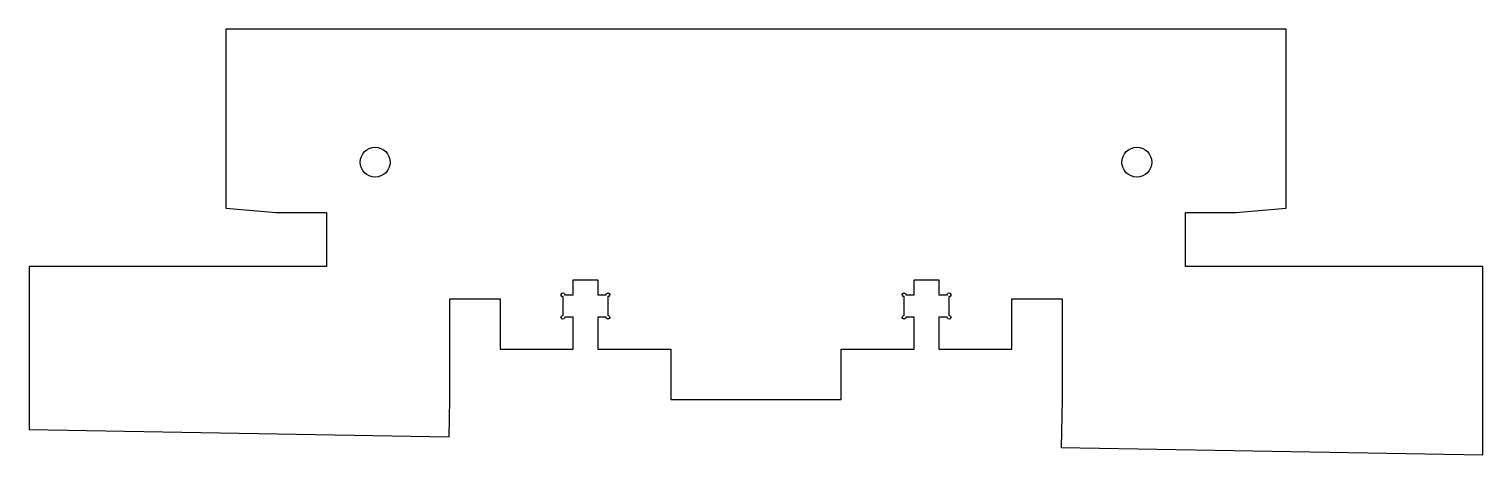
# Model space of a CAD drawing. Header units: millimetres. Extents: x -26 to 168, y -57 to 0.
import ezdxf

# ---------------------------------------------------------------- set-up
doc = ezdxf.new("R2010")
doc.units = ezdxf.units.MM

msp = doc.modelspace()

# ---------------------------------------------------------------- linework, layer by layer
msp.add_lwpolyline([(135.08, -24.5), (141.8, -23.91), (141.8, 0), (0, 0), (0, -23.91), (6.72, -24.5), (13.44, -24.5), (13.44, -31.72), (-26.32, -31.72), (-26.32, -53.5), (29.87, -54.48), (29.96, -49.5), (29.96, -36.06), (36.68, -36.06), (36.68, -42.78), (46.44, -42.78), (46.44, -38.5), (45.34, -38.5, -2.414214), (45.09, -38.25), (45.09, -35.75, -2.414214), (45.34, -35.5), (46.44, -35.5), (46.44, -33.5), (49.74, -33.5), (49.74, -35.5), (50.84, -35.5, -2.414214), (51.09, -35.75), (51.09, -38.25, -2.414214), (50.84, -38.5), (49.74, -38.5), (49.74, -42.78), (59.49, -42.78), (59.49, -49.5), (82.31, -49.5), (82.31, -42.78), (92.06, -42.78), (92.06, -38.5), (90.96, -38.5, -2.414214), (90.71, -38.25), (90.71, -35.75, -2.414214), (90.96, -35.5), (92.06, -35.5), (92.06, -33.5), (95.36, -33.5), (95.36, -35.5), (96.46, -35.5, -2.414214), (96.71, -35.75), (96.71, -38.25, -2.414214), (96.46, -38.5), (95.36, -38.5), (95.36, -42.78), (105.12, -42.78), (105.12, -36.06), (111.84, -36.06), (111.84, -49.5), (111.73, -55.91), (168.12, -56.89), (168.12, -31.72), (128.36, -31.72), (128.36, -24.5)], format="xyb", close=True)
for centre in [(19.96, -17.78), (121.84, -17.78)]:
    msp.add_circle(centre, 2)

doc.saveas('drawing.dxf')
